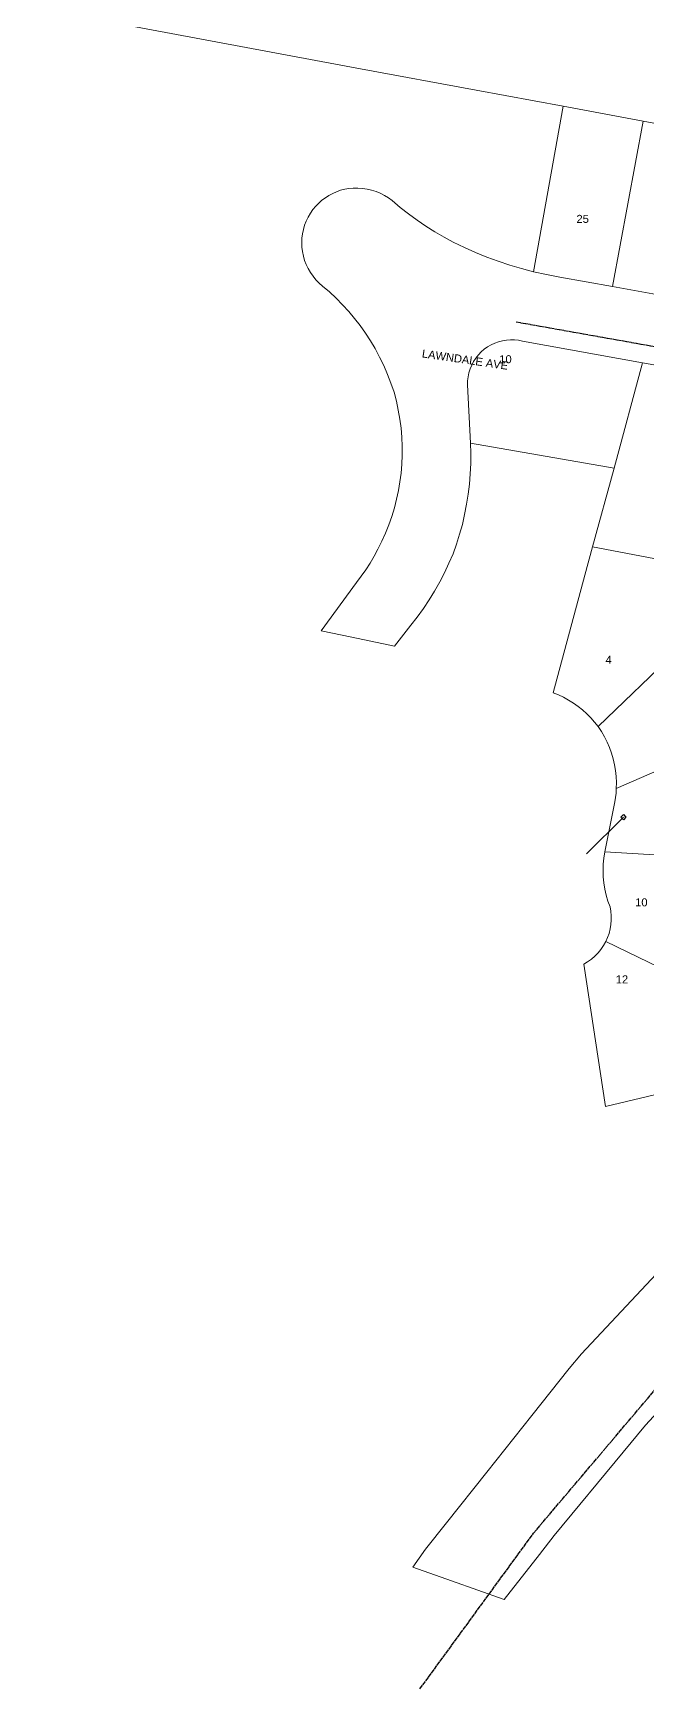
# Model space of a CAD drawing. Extents: x 316986 to 317993, y 6261353 to 6262146.
# Drawn here: x 316992.4 to 317130.8, y 6261352.6 to 6261724.9 of the extents above; entities that cross this region are included whole.
import ezdxf
from ezdxf.enums import TextEntityAlignment as Align

# ---------------------------------------------------------------- set-up
doc = ezdxf.new("R2010")
doc.units = 0
doc.linetypes.add('Cable Exist OH', pattern=[1, 1, 0])
doc.layers.get('0').update_dxf_attribs({"color": 6})
doc.layers.add('Cadastre Land Parcels_SP_EXT', color=9, linetype='Continuous', lineweight=5)
doc.layers.add('Cadastre Roads_SP_EXT', color=9, linetype='Continuous', lineweight=5)
for name, color, linetype in [('Mains_HV_EXT', 7, 'Continuous'), ('Mains_LV_EXT', 7, 'Continuous'), ('Mains_SL_EXT', 7, 'Continuous'), ('Services_SP_EXT', 7, 'Continuous')]:
    doc.layers.add(name, color=color, linetype=linetype)
doc.styles.get("Standard").update_dxf_attribs({"font": 'arial.ttf'})

# ---------------------------------------------------------------- blocks, each defined once
blk = doc.blocks.new('CCP_EXT')
blk.add_wipeout([(0, 0.57), (0.57, 0), (0, -0.57), (-0.57, 0)])
blk.add_lwpolyline([(-0.57, 0), (0, 0.57), (0.57, 0), (0, -0.57), (-0.57, 0)])
at = {"flags": 1}
blk.add_attdef('Z', (0, 0), '', height=0.2, dxfattribs=at)
at = {"flags": 9}
for tag, p in [('CCP_TYPE', (0, 0)), ('CONSTRUCTED_VOLTAGE', (0, -0.2)), ('OPERATING_VOLTAGE', (0, -0.6)), ('ORIENTATION', (0, -0.8)), ('OWNED_BY', (0, -1)), ('STATE', (0, -1.8)), ('NO_PHASES', (0, -0.4)), ('USAGE', (0, -1.2)), ('LEGEND', (0, -1.4)), ('LIFE_SUPPORT', (0, -1.6)), ('NOTES', (0, -2))]:
    blk.add_attdef(tag, text='', height=0.2, dxfattribs=at).set_placement(p, align=Align.MIDDLE_LEFT)

msp = doc.modelspace()

# ---------------------------------------------------------------- linework, layer by layer
at = {"layer": 'Cadastre Land Parcels_SP_EXT', "linetype": 'Continuous'}
for points in [[(317229.23, 6261771.42), (316992.4, 6261815.33), (317013.41, 6261726.7), (317066.08, 6261716.92), (317092.17, 6261712.09), (317111.75, 6261708.49), (317129.75, 6261705.13), (317147.89, 6261701.79), (317165.66, 6261698.52), (317183.71, 6261695.2), (317195.75, 6261692.95), (317191.88, 6261712.19), (317245.28, 6261702.38), (317229.23, 6261771.42)], [(317129.75, 6261705.13), (317111.75, 6261708.49), (317105.05, 6261671.28), (317107.99, 6261670.63), (317110.97, 6261670.09), (317122.81, 6261667.94), (317129.75, 6261705.13)], [(317147.89, 6261701.79), (317129.75, 6261705.13), (317122.81, 6261667.94), (317140.98, 6261664.67), (317147.89, 6261701.79)], [(317129.61, 6261650.82), (317102.61, 6261655.68), (317101.71, 6261655.87), (317100.8, 6261655.97), (317099.89, 6261655.98), (317098.97, 6261655.91), (317098.07, 6261655.76), (317097.19, 6261655.53), (317096.33, 6261655.22), (317095.5, 6261654.83), (317094.72, 6261654.36), (317093.97, 6261653.83), (317093.28, 6261653.23), (317092.65, 6261652.56), (317092.08, 6261651.85), (317091.58, 6261651.08), (317091.15, 6261650.27), (317090.8, 6261649.43), (317090.52, 6261648.56), (317090.33, 6261647.66), (317090.22, 6261646.75), (317090.2, 6261645.84), (317090.85, 6261632.75), (317123.17, 6261627.09), (317129.61, 6261650.82)], [(317135.29, 6261606.19), (317147.97, 6261647.55), (317129.61, 6261650.82), (317123.17, 6261627.09), (317118.32, 6261609.4), (317135.29, 6261606.19)], [(317135.29, 6261606.19), (317118.32, 6261609.4), (317116.63, 6261603.06), (317109.44, 6261576.61), (317110.64, 6261576.11), (317111.8, 6261575.57), (317112.93, 6261574.95), (317114.02, 6261574.27), (317115.07, 6261573.53), (317116.08, 6261572.73), (317117.04, 6261571.87), (317117.94, 6261570.96), (317118.8, 6261570), (317119.58, 6261568.99), (317154.6, 6261602.58), (317151.96, 6261603.13), (317135.29, 6261606.19)], [(317168.42, 6261600.04), (317154.6, 6261602.58), (317119.58, 6261568.99), (317120.34, 6261567.87), (317121.02, 6261566.71), (317121.63, 6261565.52), (317122.16, 6261564.28), (317122.62, 6261563.02), (317122.99, 6261561.73), (317123.29, 6261560.42), (317123.51, 6261559.09), (317123.64, 6261557.75), (317123.7, 6261556.41), (317123.68, 6261555.07), (317175.66, 6261577.66), (317179.48, 6261585.83), (317184.75, 6261597), (317168.42, 6261600.04)], [(317163.45, 6261551.71), (317171.51, 6261568.87), (317175.66, 6261577.66), (317123.68, 6261555.07), (317123.64, 6261554.05), (317123.53, 6261553.05), (317123.32, 6261552.06), (317121.07, 6261540.79), (317157.27, 6261538.67), (317163.45, 6261551.71)], [(317157.27, 6261538.67), (317121.07, 6261540.79), (317120.87, 6261539.41), (317120.75, 6261538.02), (317120.71, 6261536.62), (317120.76, 6261535.23), (317120.9, 6261533.84), (317121.11, 6261532.46), (317121.42, 6261531.09), (317121.81, 6261529.75), (317122.28, 6261528.44), (317122.46, 6261527.45), (317122.55, 6261526.46), (317122.55, 6261525.45), (317122.47, 6261524.45), (317122.3, 6261523.47), (317122.05, 6261522.49), (317121.72, 6261521.55), (317121.31, 6261520.64), (317145.33, 6261509.03), (317147.42, 6261517.57), (317147.71, 6261518.79), (317155.62, 6261535.19), (317157.27, 6261538.67)], [(317121.26, 6261483.58), (317140.18, 6261488.02), (317145.33, 6261509.03), (317121.31, 6261520.64), (317120.81, 6261519.74), (317120.23, 6261518.89), (317119.57, 6261518.09), (317118.85, 6261517.36), (317118.07, 6261516.69), (317117.24, 6261516.09), (317116.35, 6261515.57), (317121.26, 6261483.58)]]:
    msp.add_lwpolyline(points, close=True, dxfattribs=at)
at = {"layer": 'Cadastre Roads_SP_EXT', "linetype": 'Continuous'}
for points in [[(317140.98, 6261664.67), (317122.81, 6261667.94), (317110.97, 6261670.09), (317107.99, 6261670.63), (317105.05, 6261671.28), (317102.38, 6261671.97), (317099.74, 6261672.75), (317097.13, 6261673.62), (317094.55, 6261674.57), (317092, 6261675.61), (317089.48, 6261676.73), (317087, 6261677.94), (317087, 6261677.94), (317084.91, 6261679.06), (317082.85, 6261680.26), (317080.83, 6261681.52), (317078.86, 6261682.86), (317076.93, 6261684.27), (317075.05, 6261685.73), (317073.23, 6261687.27), (317072.38, 6261687.88), (317071.49, 6261688.43), (317070.56, 6261688.91), (317069.6, 6261689.31), (317068.6, 6261689.63), (317067.59, 6261689.87), (317066.56, 6261690.03), (317065.51, 6261690.1), (317064.47, 6261690.1), (317063.51, 6261690), (317062.57, 6261689.83), (317061.64, 6261689.59), (317060.74, 6261689.27), (317059.86, 6261688.89), (317059.01, 6261688.44), (317058.2, 6261687.93), (317057.43, 6261687.35), (317056.71, 6261686.72), (317056.06, 6261686.02), (317055.41, 6261685.26), (317054.83, 6261684.44), (317054.33, 6261683.57), (317053.89, 6261682.67), (317053.53, 6261681.73), (317053.25, 6261680.77), (317053.05, 6261679.78), (317052.93, 6261678.79), (317052.88, 6261677.78), (317052.92, 6261676.78), (317053.05, 6261675.79), (317053.25, 6261674.8), (317053.53, 6261673.84), (317053.88, 6261672.9), (317054.31, 6261672), (317054.83, 6261671.1), (317055.42, 6261670.25), (317056.08, 6261669.46), (317056.81, 6261668.72), (317057.59, 6261668.06), (317059.15, 6261666.72), (317060.65, 6261665.32), (317062.09, 6261663.86), (317063.47, 6261662.35), (317064.79, 6261660.77), (317066.03, 6261659.15), (317067.22, 6261657.47), (317068.33, 6261655.75), (317069.38, 6261653.99), (317070.4, 6261652.1), (317071.34, 6261650.17), (317072.2, 6261648.2), (317072.97, 6261646.2), (317073.66, 6261644.16), (317074.18, 6261642.17), (317074.62, 6261640.17), (317074.97, 6261638.14), (317075.24, 6261636.1), (317075.41, 6261634.05), (317075.48, 6261631.99), (317075.5, 6261630), (317075.41, 6261628), (317075.24, 6261626.01), (317074.99, 6261624.02), (317074.66, 6261622.05), (317074.23, 6261620.1), (317073.74, 6261618.16), (317073.15, 6261616.24), (317072.49, 6261614.36), (317071.75, 6261612.5), (317070.94, 6261610.67), (317070.03, 6261608.88), (317069.2, 6261607.31), (317068.28, 6261605.77), (317067.31, 6261604.27), (317066.28, 6261602.81), (317065.19, 6261601.39), (317057.28, 6261590.53), (317064.17, 6261589.09), (317073.73, 6261587.1), (317077.44, 6261591.78), (317078.88, 6261593.63), (317080.26, 6261595.52), (317081.56, 6261597.47), (317082.79, 6261599.47), (317083.94, 6261601.51), (317085.01, 6261603.59), (317086.01, 6261605.71), (317086.93, 6261607.86), (317087.71, 6261610.04), (317088.41, 6261612.24), (317089.03, 6261614.46), (317089.55, 6261616.7), (317090, 6261618.97), (317090.36, 6261621.25), (317090.63, 6261623.53), (317090.82, 6261625.83), (317090.91, 6261628.14), (317090.93, 6261630.44), (317090.85, 6261632.75), (317090.2, 6261645.84), (317090.22, 6261646.75), (317090.33, 6261647.66), (317090.52, 6261648.56), (317090.8, 6261649.43), (317091.15, 6261650.27), (317091.58, 6261651.08), (317092.08, 6261651.85), (317092.65, 6261652.56), (317093.28, 6261653.23), (317093.97, 6261653.83), (317094.72, 6261654.36), (317095.5, 6261654.83), (317096.33, 6261655.22), (317097.19, 6261655.53), (317098.07, 6261655.76), (317098.97, 6261655.91), (317099.89, 6261655.98), (317100.8, 6261655.97), (317101.71, 6261655.87), (317102.61, 6261655.68), (317129.61, 6261650.82), (317147.97, 6261647.55)], [(317132.68, 6261445.84), (317115.88, 6261427.91), (317113.1, 6261424.66), (317104.68, 6261414.1), (317094.54, 6261401.33), (317085.49, 6261389.95), (317080.73, 6261383.97), (317077.87, 6261379.96), (317086.6, 6261376.86), (317098.46, 6261372.65), (317106.42, 6261382.82), (317109.72, 6261387.06), (317125.22, 6261405.8), (317130.23, 6261411.86), (317140.01, 6261422.44)]]:
    msp.add_lwpolyline(points, dxfattribs=at)
at = {"layer": 'Mains_HV_EXT', "linetype": 'Cable Exist OH'}
msp.add_lwpolyline([(317079.49, 6261352.58), (317105.08, 6261387.62), (317135.74, 6261423.79), (317195.36, 6261489), (317221.85, 6261545.33)], dxfattribs=at)
at = {"layer": 'Mains_LV_EXT', "linetype": 'Cable Exist OH'}
msp.add_lwpolyline([(317101.15, 6261660.01), (317145.99, 6261652.04)], dxfattribs=at)
at = {"layer": 'Mains_SL_EXT', "linetype": 'Cable Exist OH'}
msp.add_lwpolyline([(317101.15, 6261660.01), (317145.99, 6261652.04), (317199.34, 6261642.53)], dxfattribs=at)

# ---------------------------------------------------------------- texts
at = {"layer": 'Cadastre Land Parcels_SP_EXT'}
for s, p in [('25', (317114.72, 6261682.26)), ('10', (317097.34, 6261650.7)), ('4', (317121.26, 6261583.12)), ('10', (317127.93, 6261528.56)), ('12', (317123.56, 6261511.24))]:
    msp.add_text(s, height=1.8, dxfattribs=at).set_placement(p)
at = {"layer": 'Cadastre Roads_SP_EXT'}
msp.add_text('LAWNDALE AVE', height=1.8, rotation=351.7033, dxfattribs=at).set_placement((317079.84, 6261652.04))

# ---------------------------------------------------------------- next in the draw order: block references
at = {"layer": 'Services_SP_EXT'}
msp.add_blockref('CCP_EXT', (317125.28, 6261548.61), dxfattribs=at)

# ---------------------------------------------------------------- next in the draw order: linework, layer by layer
msp.add_lwpolyline([(317125.28, 6261548.61), (317116.98, 6261540.4)], dxfattribs=at)

doc.saveas('drawing.dxf')
